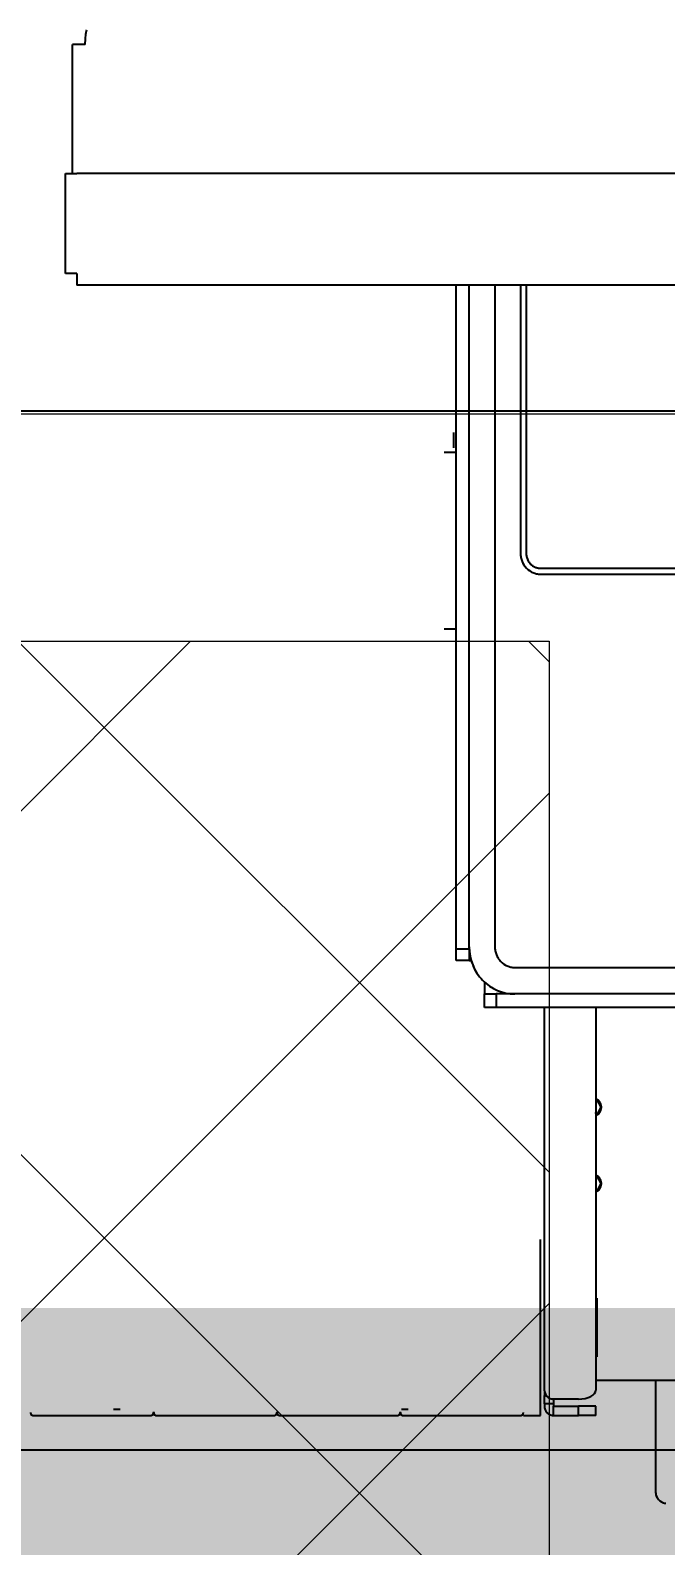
# Model space of a CAD drawing. Header units: centimetres. Extents: x 405564 to 502064, y 46284 to 60634.
# Drawn here: x 454646.62 to 454657.8, y 52982.59 to 53009.26 of the extents above; entities that cross this region are included whole.
import ezdxf
from ezdxf import colors
from ezdxf.entities.mleader import LeaderData, LeaderLine
from ezdxf.math import Vec2, Vec3
from ezdxf.xclip import XClip

# ---------------------------------------------------------------- set-up
doc = ezdxf.new("R2010")
doc.units = ezdxf.units.CM
doc.header["$XCLIPFRAME"] = 0
doc.linetypes.add('SLD-2点鎖線', pattern=[12.7, 6.35, -1.27, 1.27, -1.27, 1.27, -1.27])
doc.linetypes.add('SLD-実線', pattern=[0])
for name, color, linetype in [('---___EB_draft03_cihazlar', 8, 'Continuous'), ('0-KRCN-ASMATAVAN-130426', 8, 'Continuous'), ('AS_DUV', 8, 'Continuous'), ('AS_PYZ_BINA', 8, 'Continuous')]:
    doc.layers.add(name, color=color, linetype=linetype)
for name, color, linetype, lineweight in [('0-KRCN-AYDINLATMA-130426', 8, 'Continuous', 9), ('0-KRCN-MİMARİ-220526', 8, 'Continuous', 9), ('OL_Ic', 8, 'Continuous', 9)]:
    doc.layers.add(name, color=color, linetype=linetype, lineweight=lineweight)
doc.styles.add('Normal_ITL', font='swissi.ttf')

# ---------------------------------------------------------------- blocks, each defined once
blk = doc.blocks.new('50W 60x60 cm  SIVA ALTI LED ARMATÜR')
at = {"layer": '0-KRCN-AYDINLATMA-130426'}
h = blk.add_hatch(dxfattribs=at)
h.set_pattern_fill('ANSI37', color=256, scale=0.2)
h.paths.add_polyline_path([(-2.6, 2.5943), (2.6, 2.5943), (2.6, -2.6057), (-2.6, -2.6057)])
for points in [[(-3, 2.9943), (3, 2.9943), (3, -3.007), (-3, -3.007)], [(-2.6, 2.5943), (2.6, 2.5943), (2.6, -2.6057), (-2.6, -2.6057)]]:
    blk.add_lwpolyline(points, close=True, dxfattribs=at)
blk = doc.blocks.new('G$C27E741DA')
at = {"layer": '0-KRCN-AYDINLATMA-130426', "xscale": 10, "yscale": 10, "zscale": 10}
blk.add_blockref('50W 60x60 cm  SIVA ALTI LED ARMATÜR', (16565.68, 5838.546), dxfattribs=at)
blk = doc.blocks.new('SMD Dizgi Makinesi')
at = {"layer": '---___EB_draft03_cihazlar', "linetype": 'SLD-実線'}
for p, q in [((275649.615, -39731.418), (275649.615, -39760.961)), ((275651.578, -39731.418), (275651.578, -39760.961)), ((275664.287, -39731.358), (275664.287, -39753.59)), ((275663.585, -39753.26), (275663.585, -39731.829)), ((275664.05, -39731.829), (275664.05, -39753.26)), ((275656.558, -39752.809), (275656.558, -39732.279)), ((275656.662, -39752.809), (275656.662, -39732.279)), ((275670.849, -39751.838), (275670.849, -39747.031)), ((275670.849, -39750.786), (275672.805, -39750.786)), ((275666.044, -39751.74), (275665.912, -39751.814)), ((275666.176, -39751.814), (275666.044, -39751.74)), ((275667.387, -39751.74), (275667.255, -39751.814)), ((275667.519, -39751.814), (275667.387, -39751.74)), ((275664.287, -39751.838), (275671.02, -39751.838)), ((275665.912, -39751.838), (275665.912, -39751.814)), ((275666.176, -39751.815), (275666.135, -39751.838)), ((275666.176, -39751.829), (275666.137, -39751.836)), ((275666.176, -39751.814), (275666.176, -39751.838)), ((275667.255, -39751.838), (275667.255, -39751.814)), ((275667.519, -39751.814), (275667.519, -39751.838)), ((275669.402, -39751.818), (275670.116, -39751.818)), ((275669.402, -39751.818), (275669.402, -39751.838)), ((275670.116, -39751.818), (275670.435, -39751.818)), ((275670.435, -39751.838), (275670.435, -39751.818)), ((275671.051, -39751.844), (275671.02, -39751.838)), ((275671.081, -39751.861), (275671.051, -39751.844)), ((275671.108, -39751.888), (275671.081, -39751.861)), ((275671.132, -39751.926), (275671.108, -39751.888)), ((275671.151, -39751.971), (275671.132, -39751.926)), ((275671.166, -39752.023), (275671.151, -39751.971)), ((275671.303, -39751.838), (275671.303, -39752.138)), ((275671.469, -39751.838), (275671.303, -39751.838)), ((275671.469, -39751.838), (275671.469, -39752.138)), ((275671.175, -39752.08), (275671.166, -39752.023)), ((275671.178, -39752.138), (275671.175, -39752.08)), ((275671.178, -39752.138), (275671.178, -39752.579)), ((275671.469, -39752.138), (275671.303, -39752.138)), ((275671.303, -39752.579), (275671.303, -39752.138)), ((275671.469, -39752.579), (275671.469, -39752.138)), ((275671.035, -39752.739), (275664.287, -39752.739)), ((275671.469, -39752.809), (275668.369, -39752.809)), ((275671.035, -39752.739), (275671.119, -39752.739)), ((275671.119, -39752.739), (275671.119, -39752.709)), ((275671.262, -39752.739), (275671.119, -39752.739)), ((275671.178, -39752.579), (275671.262, -39752.579)), ((275671.262, -39752.579), (275671.303, -39752.579)), ((275671.262, -39752.579), (275671.262, -39752.739)), ((275671.262, -39752.739), (275671.303, -39752.739)), ((275671.469, -39752.579), (275671.303, -39752.579)), ((275671.469, -39753.11), (275671.469, -39752.809)), ((275651.578, -39753.06), (275656.3, -39753.06)), ((275651.578, -39753.16), (275656.3, -39753.16)), ((275664.05, -39753.26), (275664.05, -39753.59)), ((275671.469, -39754.191), (275671.469, -39753.16)), ((275651.578, -39753.61), (275663.223, -39753.61)), ((275664.05, -39753.59), (275664.287, -39753.59)), ((275664.05, -39753.791), (275664.05, -39753.59)), ((275664.287, -39753.59), (275664.287, -39753.791)), ((275663.842, -39753.791), (275664.05, -39753.791)), ((275664.287, -39753.791), (275664.05, -39753.791)), ((275663.223, -39754.061), (275651.578, -39754.061)), ((275663.254, -39754.061), (275663.223, -39754.061)), ((275663.254, -39754.291), (275663.254, -39754.061)), ((275663.254, -39754.061), (275663.461, -39754.061)), ((275663.461, -39754.061), (275663.461, -39754.027)), ((275663.461, -39754.061), (275663.461, -39754.291)), ((275663.254, -39754.291), (275651.578, -39754.291)), ((275654.172, -39754.341), (275654.44, -39754.341)), ((275654.523, -39754.291), (275654.523, -39754.502)), ((275657.623, -39754.502), (275657.623, -39754.291)), ((275663.461, -39754.291), (275663.254, -39754.291)), ((275671.469, -39755.223), (275671.469, -39754.191)), ((275671.365, -39755.133), (275671.365, -39755.253)), ((275671.406, -39755.278), (275671.417, -39755.278)), ((275671.469, -39756.359), (275671.469, -39755.328)), ((275671.469, -39757.391), (275671.469, -39756.359)), ((275671.406, -39757.446), (275671.417, -39757.446)), ((275671.469, -39758.528), (275671.469, -39757.496)), ((275671.469, -39759.559), (275671.469, -39758.528)), ((275671.406, -39759.614), (275671.417, -39759.614)), ((275671.469, -39760.696), (275671.469, -39759.664)), ((275671.365, -39760.2), (275671.365, -39760.32)), ((275647.103, -39760.793), (275647.083, -39760.786)), ((275647.159, -39760.801), (275647.103, -39760.793)), ((275647.243, -39760.808), (275647.159, -39760.801)), ((275647.342, -39760.815), (275647.243, -39760.808)), ((275671.469, -39761.727), (275671.469, -39760.696)), ((275647.342, -39760.815), (275647.342, -39760.886)), ((275647.342, -39760.886), (275647.342, -39761.036)), ((275649.615, -39761.036), (275647.342, -39761.036)), ((275649.615, -39761.161), (275649.615, -39760.961)), ((275651.371, -39760.961), (275651.371, -39761.161)), ((275651.371, -39760.961), (275651.578, -39760.961)), ((275651.371, -39761.161), (275649.615, -39761.161))]:
    blk.add_line(p, q, dxfattribs=at)
at = {"layer": '---___EB_draft03_cihazlar', "linetype": 'SLD-2点鎖線'}
for p, q in [((275649.615, -39731.418), (275649.615, -39760.961)), ((275651.578, -39731.418), (275651.578, -39760.961)), ((275664.287, -39731.358), (275664.287, -39753.59)), ((275663.585, -39753.26), (275663.585, -39731.829)), ((275664.05, -39731.829), (275664.05, -39753.26)), ((275656.558, -39752.809), (275656.558, -39732.279)), ((275656.662, -39752.809), (275656.662, -39732.279)), ((275670.849, -39751.838), (275670.849, -39747.031)), ((275670.849, -39750.786), (275672.805, -39750.786)), ((275666.044, -39751.74), (275665.912, -39751.814)), ((275666.176, -39751.814), (275666.044, -39751.74)), ((275667.387, -39751.74), (275667.255, -39751.814)), ((275667.519, -39751.814), (275667.387, -39751.74)), ((275664.287, -39751.838), (275671.02, -39751.838)), ((275665.912, -39751.838), (275665.912, -39751.814)), ((275666.176, -39751.815), (275666.135, -39751.838)), ((275666.176, -39751.829), (275666.137, -39751.836)), ((275666.176, -39751.814), (275666.176, -39751.838)), ((275667.255, -39751.838), (275667.255, -39751.814)), ((275667.519, -39751.814), (275667.519, -39751.838)), ((275669.402, -39751.818), (275669.402, -39751.838)), ((275669.402, -39751.818), (275670.116, -39751.818)), ((275670.116, -39751.818), (275670.435, -39751.818)), ((275670.435, -39751.838), (275670.435, -39751.818)), ((275671.051, -39751.844), (275671.02, -39751.838)), ((275671.081, -39751.861), (275671.051, -39751.844)), ((275671.108, -39751.888), (275671.081, -39751.861)), ((275671.132, -39751.926), (275671.108, -39751.888)), ((275671.151, -39751.971), (275671.132, -39751.926)), ((275671.166, -39752.023), (275671.151, -39751.971)), ((275671.303, -39751.838), (275671.303, -39752.138)), ((275671.469, -39751.838), (275671.303, -39751.838)), ((275671.469, -39751.838), (275671.469, -39752.138)), ((275671.175, -39752.08), (275671.166, -39752.023)), ((275671.178, -39752.138), (275671.175, -39752.08)), ((275671.178, -39752.138), (275671.178, -39752.579)), ((275671.469, -39752.138), (275671.303, -39752.138)), ((275671.303, -39752.579), (275671.303, -39752.138)), ((275671.469, -39752.579), (275671.469, -39752.138)), ((275671.035, -39752.739), (275664.287, -39752.739)), ((275671.469, -39752.809), (275668.369, -39752.809)), ((275671.035, -39752.739), (275671.119, -39752.739)), ((275671.119, -39752.739), (275671.119, -39752.709)), ((275671.262, -39752.739), (275671.119, -39752.739)), ((275671.178, -39752.579), (275671.262, -39752.579)), ((275671.262, -39752.579), (275671.303, -39752.579)), ((275671.262, -39752.579), (275671.262, -39752.739)), ((275671.262, -39752.739), (275671.303, -39752.739)), ((275671.469, -39752.579), (275671.303, -39752.579)), ((275671.469, -39753.11), (275671.469, -39752.809)), ((275651.578, -39753.06), (275656.3, -39753.06)), ((275651.578, -39753.16), (275656.3, -39753.16)), ((275664.05, -39753.26), (275664.05, -39753.59)), ((275671.469, -39754.191), (275671.469, -39753.16)), ((275651.578, -39753.61), (275663.223, -39753.61)), ((275664.05, -39753.59), (275664.287, -39753.59)), ((275664.05, -39753.791), (275664.05, -39753.59)), ((275664.287, -39753.59), (275664.287, -39753.791)), ((275663.842, -39753.791), (275664.05, -39753.791)), ((275664.287, -39753.791), (275664.05, -39753.791)), ((275663.223, -39754.061), (275651.578, -39754.061)), ((275663.254, -39754.061), (275663.223, -39754.061)), ((275663.254, -39754.291), (275663.254, -39754.061)), ((275663.254, -39754.061), (275663.461, -39754.061)), ((275663.461, -39754.061), (275663.461, -39754.027)), ((275663.461, -39754.061), (275663.461, -39754.291)), ((275663.254, -39754.291), (275651.578, -39754.291)), ((275654.172, -39754.341), (275654.44, -39754.341)), ((275654.523, -39754.291), (275654.523, -39754.502)), ((275657.623, -39754.502), (275657.623, -39754.291)), ((275663.461, -39754.291), (275663.254, -39754.291)), ((275671.469, -39755.223), (275671.469, -39754.191)), ((275671.365, -39755.133), (275671.365, -39755.253)), ((275671.406, -39755.278), (275671.417, -39755.278)), ((275671.469, -39756.359), (275671.469, -39755.328)), ((275671.469, -39757.391), (275671.469, -39756.359)), ((275671.406, -39757.446), (275671.417, -39757.446)), ((275671.469, -39758.528), (275671.469, -39757.496)), ((275671.469, -39759.559), (275671.469, -39758.528)), ((275671.406, -39759.614), (275671.417, -39759.614)), ((275671.469, -39760.696), (275671.469, -39759.664)), ((275671.365, -39760.2), (275671.365, -39760.32)), ((275647.103, -39760.793), (275647.083, -39760.786)), ((275647.159, -39760.801), (275647.103, -39760.793)), ((275647.243, -39760.808), (275647.159, -39760.801)), ((275647.342, -39760.815), (275647.243, -39760.808)), ((275671.469, -39761.727), (275671.469, -39760.696)), ((275647.342, -39760.815), (275647.342, -39760.886)), ((275647.342, -39760.886), (275647.342, -39761.036)), ((275649.615, -39761.036), (275647.342, -39761.036)), ((275649.615, -39761.161), (275649.615, -39760.961)), ((275651.371, -39760.961), (275651.578, -39760.961)), ((275651.371, -39760.961), (275651.371, -39761.161)), ((275651.371, -39761.161), (275649.615, -39761.161))]:
    blk.add_line(p, q, dxfattribs=at)
at = {"layer": '---___EB_draft03_cihazlar', "color": 1, "const_width": 5}
blk.add_lwpolyline([(275672.077, -39868.157), (275672.077, -39731.157)], dxfattribs=at)
at = {"layer": '---___EB_draft03_cihazlar', "color": 1}
blk.add_lwpolyline([(275426.077, -39731.157), (275672.077, -39731.157), (275672.077, -39868.157), (275426.077, -39868.157), (275426.077, -39731.157)], dxfattribs=at)
at = {"layer": '---___EB_draft03_cihazlar', "linetype": 'SLD-2点鎖線'}
for centre, major_axis, start_param, end_param in [((275672.805, -39750.586), (-0.207, 0), 1.570796, 3.034244), ((275666.044, -39751.888), (-0.155, 0), 4.712389, 5.943348), ((275666.044, -39751.888), (-0.155, 0), 3.48143, 4.712389), ((275667.387, -39751.888), (-0.155, 0), 4.712389, 5.943348), ((275667.387, -39751.888), (-0.155, 0), 3.48143, 4.712389), ((275656.3, -39752.809), (-0.362, 0), 1.570796, 3.141593), ((275656.3, -39752.809), (-0.258, 0), 1.570796, 3.141593), ((275671.023, -39752.589), (-0.155, 0), 1.650584, 3.210298), ((275671.303, -39752.579), (-0.165, 0), 1.570796, 3.141593), ((275663.223, -39753.26), (-0.362, 0), 1.570796, 3.141593), ((275663.223, -39753.26), (-0.827, 0), 1.570796, 3.141593), ((275671.417, -39753.16), (-0.0517, 0), 3.141593, 4.712389), ((275671.417, -39755.223), (-0.0517, 0), 1.570796, 3.141593), ((275671.417, -39755.328), (-0.0517, 0), 3.141593, 4.712389), ((275671.417, -39757.391), (-0.0517, 0), 1.570796, 3.141593), ((275671.417, -39757.496), (-0.0517, 0), 3.141593, 4.712389), ((275671.417, -39759.559), (-0.0517, 0), 1.570796, 3.141593), ((275671.417, -39759.664), (-0.0517, 0), 3.141593, 4.712389), ((275671.417, -39761.727), (-0.0517, 0), 1.570796, 3.141593)]:
    blk.add_ellipse(centre, major_axis=major_axis, ratio=0.969208, start_param=start_param, end_param=end_param, dxfattribs=at)
at = {"layer": '---___EB_draft03_cihazlar', "linetype": 'SLD-実線'}
for centre, major_axis, start_param, end_param in [((275672.805, -39750.586), (-0.207, 0), 1.570796, 3.034244), ((275666.044, -39751.888), (-0.155, 0), 4.712389, 5.943348), ((275666.044, -39751.888), (-0.155, 0), 3.48143, 4.712389), ((275667.387, -39751.888), (-0.155, 0), 4.712389, 5.943348), ((275667.387, -39751.888), (-0.155, 0), 3.48143, 4.712389), ((275656.3, -39752.809), (-0.362, 0), 1.570796, 3.141593), ((275656.3, -39752.809), (-0.258, 0), 1.570796, 3.141593), ((275671.023, -39752.589), (-0.155, 0), 1.650584, 3.210298), ((275671.303, -39752.579), (-0.165, 0), 1.570796, 3.141593), ((275663.223, -39753.26), (-0.362, 0), 1.570796, 3.141593), ((275663.223, -39753.26), (-0.827, 0), 1.570796, 3.141593), ((275671.417, -39753.16), (-0.0517, 0), 3.141593, 4.712389), ((275671.417, -39755.223), (-0.0517, 0), 1.570796, 3.141593), ((275671.417, -39755.328), (-0.0517, 0), 3.141593, 4.712389), ((275671.417, -39757.391), (-0.0517, 0), 1.570796, 3.141593), ((275671.417, -39757.496), (-0.0517, 0), 3.141593, 4.712389), ((275671.417, -39759.559), (-0.0517, 0), 1.570796, 3.141593), ((275671.417, -39759.664), (-0.0517, 0), 3.141593, 4.712389), ((275671.417, -39761.727), (-0.0517, 0), 1.570796, 3.141593)]:
    blk.add_ellipse(centre, major_axis=major_axis, ratio=0.969208, start_param=start_param, end_param=end_param, dxfattribs=at)
blk = doc.blocks.new('A$Ca63a641c')
at = {"layer": 'AS_PYZ_BINA'}
ml = blk.add_multileader_mtext('Standard', dxfattribs=at)
ml.set_content('EST boyalı panel çit ve panel çit kapı (AS 51.101)', color=256, style='Normal_ITL')
ml.set_leader_properties()
ml.build(insert=Vec2(0, 0))
ml.multileader.update_dxf_attribs({"dogleg_length": 0.379, "arrow_head_size": 17.043, "scale": 75})
ctx = ml.context
ctx.base_point, ctx.scale, ctx.char_height, ctx.arrow_head_size, ctx.landing_gap_size, ctx.plane_origin = Vec3(140.513, 464.302), 75, 20, 17.043, 14.202, Vec3(92.505, 620.113)
notes = []
notes.append((ctx, [(0, (1, 1, 0), (112.109, 464.302), (1, 0), 28.404, [(0, [(68.504, 410)], 0, [])])]))
ctx.mtext.insert, ctx.mtext.width, ctx.mtext.flow_direction = Vec3(154.715, 477.513), 604.56338, 5
for ctx, leaders in notes:
    for number, flags, end, landing, length, lines in leaders:
        leader = LeaderData()
        leader.index, (leader.has_last_leader_line, leader.has_dogleg_vector, leader.attachment_direction) = number, flags
        leader.last_leader_point, leader.dogleg_vector, leader.dogleg_length = Vec3(end), Vec3(landing), length
        for number, points, colour, breaks in lines:
            line = LeaderLine()
            line.index, line.vertices, line.color, line.breaks = number, Vec3.list(points), colors.encode_raw_color(colour), breaks
            leader.lines.append(line)
        ctx.leaders.append(leader)
blk = doc.blocks.new('A$C85dec720')
at = {"layer": 'OL_Ic'}
blk.add_blockref('A$Ca63a641c', (5315.078, 5344.253, 28.4), dxfattribs=at)
blk = doc.blocks.new('A$C6A10300A')
at = {"layer": '---___EB_draft03_cihazlar', "rotation": 270}
blk.add_blockref('SMD Dizgi Makinesi', (56344.337, 268022.333), dxfattribs=at)
at = {"layer": 'AS_DUV'}
ref = blk.add_blockref('A$C85dec720', (28900.964, -17748.984), dxfattribs=dict(at, rotation=105.0255580063709))
XClip(ref).set_block_clipping_path([(6220.3367769278, 6783.7313721173), (4126.4071464743, -1017.0000000052), (7354.8298234051, -1883.5969356479), (9448.7594538586, 5917.1344364745)])

msp = doc.modelspace()

# ---------------------------------------------------------------- linework, layer by layer
at = {"layer": '0-KRCN-ASMATAVAN-130426'}
msp.add_line((454059.746, 53002.563), (454839.746, 53002.563), dxfattribs=at)

# ---------------------------------------------------------------- block references
at = {"layer": '0-KRCN-AYDINLATMA-130426'}
msp.add_blockref('G$C27E741DA', (438064.066, 47134.016), dxfattribs=at)

# ---------------------------------------------------------------- next in the draw order: block references
at = {"layer": '0-KRCN-MİMARİ-220526'}
msp.add_blockref('A$C6A10300A', (438064.066, 60634.016), dxfattribs=at)

doc.saveas('drawing.dxf')
